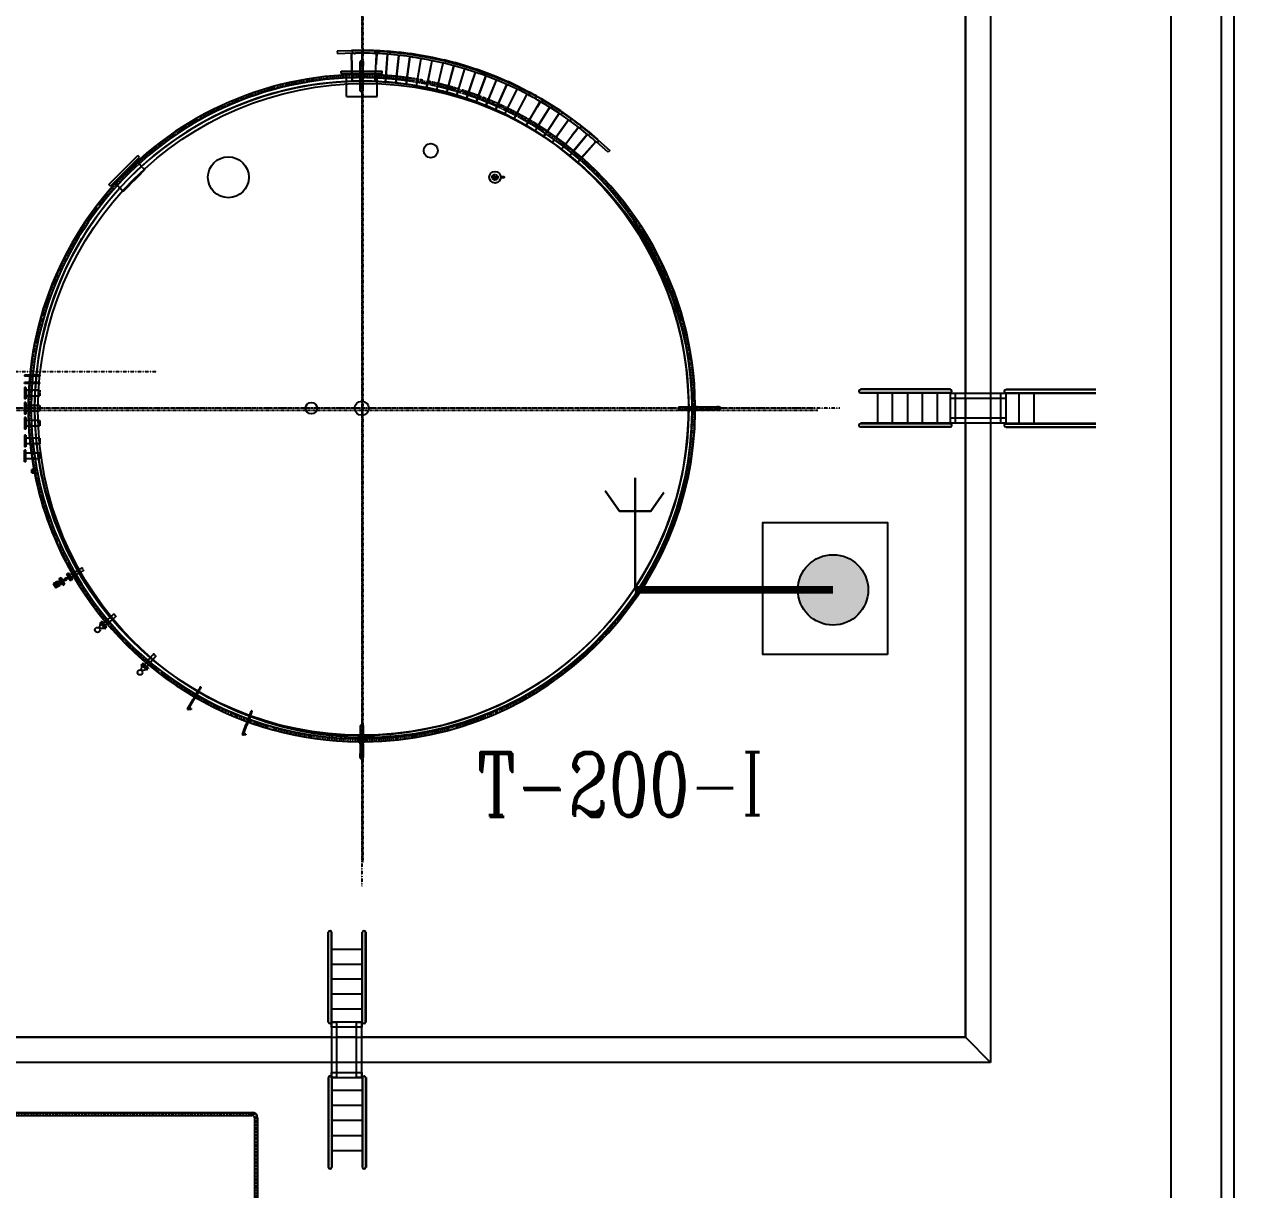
# Model space of a CAD drawing. Header units: millimetres. Extents: x -10011772 to -8149599, y 2847708 to 3434448.
# Drawn here: x -9516354 to -9467507, y 3258942 to 3305241 of the extents above; entities that cross this region are included whole.
import ezdxf

# ---------------------------------------------------------------- set-up
doc = ezdxf.new("R2010")
doc.units = ezdxf.units.MM
for name, pattern in [('DASHDOT2', [0.5, 0.25, -0.125, 0, -0.125]), ('DIVIDE2', [0.625, 0.25, -0.125, 0, -0.125, 0, -0.125]), ('HIDDEN2', [0.1875, 0.125, -0.0625])]:
    doc.linetypes.add(name, pattern=pattern)
doc.layers.add('总平面底图', color=9, linetype='Continuous')
doc.layers.add('电气-接地设计-接地线', color=3, linetype='接地线')
doc.styles.add('EESLTYPE', font='TXT.shx')
doc.styles.get("Standard").update_dxf_attribs({"font": 'romanc.SHX', "width": 0.75, "bigfont": 'hztxt.shx'})
doc.linetypes.add('接地线', pattern='A,500,["/",EESLTYPE,S=200,R=0,X=0,Y=-100],-200,60,-200', length=960)
doc.linetypes.add('组180_接地线', pattern='A,500,["/",EESLTYPE,S=200,R=-180,X=0,Y=100],-200,60,-200', length=960)

# ---------------------------------------------------------------- blocks, each defined once
blk = doc.blocks.new('总平面底图 爆炸危险区 LOCATION I')
at = {"layer": '总平面底图', "linetype": 'Continuous'}
for p, q in [((235750, 194272), (235750, 181572)), ((235250, 193772), (235250, 181572)), ((223070, 188373), (222765, 188365)), ((222765, 188365), (222767, 188317)), ((223071, 188325), (222767, 188317)), ((223046, 188372), (223046, 188378)), ((223046, 188378), (223052, 188378)), ((223063, 187769), (223047, 188324)), ((223047, 188324), (223060, 187785)), ((223052, 188378), (223052, 188378)), ((223071, 188325), (223070, 188373)), ((223098, 188315), (223098, 188325)), ((223111, 188316), (223098, 188315)), ((223098, 188315), (223098, 188309)), ((223111, 188326), (223111, 188316)), ((223111, 188316), (223111, 188309)), ((223519, 188322), (223521, 188370)), ((223530, 188311), (223531, 188326)), ((223543, 188311), (223530, 188311)), ((223530, 188311), (223530, 188305)), ((223546, 188375), (223542, 188375)), ((223542, 188375), (223542, 188375)), ((223543, 188311), (223545, 188369)), ((223544, 188337), (223543, 188311)), ((223543, 188311), (223543, 188299)), ((223550, 188336), (223544, 188192)), ((223545, 188369), (223546, 188375)), ((223770, 188362), (223546, 188379)), ((223546, 188375), (223546, 188379)), ((223546, 188375), (223552, 188375)), ((223552, 188375), (223551, 188353)), ((223770, 188356), (223551, 188372)), ((223726, 187754), (223766, 188306)), ((223730, 187754), (223770, 188306)), ((223771, 188366), (223770, 188362)), ((223770, 188356), (223770, 188362)), ((223770, 188362), (223774, 188362)), ((223770, 188355), (223770, 188356)), ((223994, 188342), (223771, 188366)), ((223774, 188354), (223774, 188362)), ((223994, 188336), (223774, 188359)), ((223993, 188333), (223994, 188336)), ((223995, 188346), (223994, 188342)), ((223994, 188336), (223994, 188342)), ((223994, 188342), (223998, 188342)), ((224218, 188315), (223995, 188346)), ((223997, 188333), (223998, 188342)), ((224217, 188309), (223998, 188339)), ((224216, 188305), (224217, 188309)), ((224217, 188309), (224218, 188315)), ((224218, 188319), (224218, 188315)), ((224440, 188281), (224218, 188319)), ((224218, 188315), (224222, 188314)), ((224220, 188304), (224222, 188314)), ((224439, 188275), (224221, 188312)), ((223520, 187766), (223543, 188305)), ((223539, 188192), (223535, 188106)), ((223538, 188192), (223544, 188192)), ((223930, 187736), (223988, 188285)), ((223934, 187735), (223992, 188285)), ((224135, 187711), (224210, 188257)), ((224139, 187711), (224214, 188256)), ((224259, 188244), (224258, 188236)), ((224259, 188244), (224260, 188250)), ((224272, 188242), (224259, 188244)), ((224272, 188242), (224270, 188234)), ((224272, 188248), (224272, 188242)), ((224338, 187680), (224430, 188222)), ((224342, 187679), (224434, 188221)), ((224438, 188269), (224439, 188275)), ((224439, 188275), (224440, 188281)), ((224441, 188284), (224440, 188281)), ((224440, 188281), (224444, 188280)), ((224661, 188240), (224441, 188284)), ((224442, 188269), (224444, 188280)), ((224660, 188234), (224443, 188278)), ((224540, 187642), (224649, 188180)), ((224544, 187641), (224653, 188180)), ((224659, 188227), (224660, 188234)), ((224660, 188234), (224661, 188240)), ((224662, 188243), (224661, 188240)), ((224661, 188240), (224665, 188239)), ((224881, 188192), (224662, 188243)), ((224662, 188226), (224665, 188239)), ((224879, 188186), (224664, 188236)), ((224741, 187598), (224867, 188132)), ((224745, 187597), (224871, 188131)), ((224878, 188179), (224879, 188186)), ((224879, 188186), (224881, 188192)), ((224882, 188195), (224881, 188192)), ((224881, 188192), (224885, 188191)), ((225099, 188137), (224882, 188195)), ((224882, 188178), (224885, 188191)), ((225097, 188131), (224884, 188188)), ((224940, 187548), (225083, 188077)), ((224944, 187547), (225087, 188076)), ((225095, 188124), (225097, 188131)), ((225097, 188131), (225099, 188137)), ((225100, 188140), (225099, 188137)), ((225099, 188137), (225103, 188136)), ((225099, 188123), (225103, 188136)), ((225315, 188075), (225100, 188140)), ((225313, 188069), (225102, 188133)), ((225311, 188062), (225313, 188069)), ((225313, 188069), (225315, 188075)), ((225316, 188078), (225315, 188075)), ((225315, 188075), (225319, 188073)), ((225315, 188061), (225319, 188073)), ((225529, 188006), (225316, 188078)), ((225527, 188000), (225318, 188071)), ((222844, 187970), (223056, 187970)), ((222844, 187924), (222844, 187970)), ((222844, 187970), (223656, 187970)), ((222844, 187924), (222844, 187970)), ((222844, 187924), (223057, 187924)), ((222844, 187924), (223656, 187924)), ((222945, 187895), (222945, 187924)), ((222945, 187895), (222945, 187924)), ((222945, 187764), (222945, 187834)), ((222945, 187764), (222945, 187834)), ((225138, 187491), (225297, 188016)), ((225142, 187490), (225301, 188015)), ((225334, 187428), (225510, 187948)), ((225338, 187427), (225514, 187947)), ((225525, 187994), (225527, 188000)), ((225527, 188000), (225529, 188006)), ((225528, 187359), (225720, 187874)), ((225531, 188009), (225529, 188006)), ((225529, 188006), (225533, 188005)), ((225529, 187992), (225533, 188005)), ((225741, 187930), (225531, 188009)), ((225531, 187358), (225724, 187873)), ((225739, 187925), (225532, 188002)), ((225557, 187929), (225554, 187920)), ((225557, 187929), (225558, 187932)), ((225569, 187924), (225557, 187929)), ((225569, 187924), (225566, 187916)), ((225570, 187928), (225569, 187924)), ((225737, 187919), (225739, 187925)), ((225739, 187925), (225741, 187930)), ((225743, 187934), (225741, 187930)), ((225741, 187930), (225745, 187929)), ((225741, 187918), (225745, 187929)), ((225951, 187848), (225743, 187934)), ((225948, 187843), (225744, 187927)), ((225946, 187838), (225948, 187843)), ((225948, 187843), (225951, 187848)), ((225950, 187837), (225954, 187847)), ((225951, 187848), (225952, 187852)), ((225951, 187848), (225954, 187847)), ((226157, 187760), (225952, 187852)), ((226155, 187754), (225953, 187844)), ((223063, 187785), (223060, 187785)), ((223726, 187754), (223520, 187769)), ((223520, 187766), (223526, 187766)), ((223526, 187769), (223526, 187766)), ((223555, 187764), (223555, 187767)), ((223555, 187764), (223555, 187767)), ((223726, 187754), (223730, 187754)), ((223930, 187736), (223730, 187757)), ((223930, 187736), (223934, 187735)), ((224135, 187711), (223935, 187739)), ((224135, 187711), (224139, 187711)), ((224338, 187680), (224139, 187714)), ((224139, 187711), (224141, 187710)), ((224141, 187713), (224141, 187710)), ((224183, 187706), (224182, 187704)), ((224195, 187704), (224195, 187703)), ((224338, 187680), (224342, 187679)), ((224540, 187642), (224342, 187682)), ((224540, 187642), (224544, 187641)), ((224741, 187598), (224545, 187645)), ((224741, 187598), (224745, 187597)), ((224940, 187548), (224746, 187600)), ((225719, 187284), (225928, 187794)), ((225723, 187283), (225932, 187792)), ((225908, 187203), (226134, 187707)), ((226137, 187705), (225912, 187202)), ((226094, 187116), (226337, 187614)), ((226098, 187114), (226340, 187612)), ((226153, 187751), (226155, 187754)), ((226155, 187754), (226157, 187760)), ((226157, 187760), (226159, 187763)), ((226157, 187760), (226161, 187758)), ((226161, 187758), (226157, 187749)), ((226361, 187664), (226159, 187763)), ((226358, 187659), (226160, 187756)), ((226358, 187659), (226361, 187664)), ((226358, 187657), (226358, 187659)), ((226361, 187664), (226363, 187667)), ((226361, 187664), (226365, 187663)), ((226361, 187655), (226365, 187663)), ((226562, 187563), (226363, 187667)), ((226559, 187557), (226364, 187660)), ((224940, 187548), (224944, 187547)), ((225138, 187491), (224945, 187550)), ((225138, 187491), (225142, 187490)), ((225334, 187428), (225143, 187493)), ((225334, 187428), (225338, 187427)), ((225338, 187427), (225340, 187427)), ((225528, 187359), (225339, 187430)), ((225341, 187429), (225340, 187427)), ((225380, 187415), (225379, 187413)), ((225392, 187410), (225391, 187409)), ((225528, 187359), (225531, 187358)), ((225719, 187284), (225532, 187361)), ((226278, 187023), (226536, 187515)), ((226281, 187021), (226540, 187513)), ((226518, 186890), (226789, 187357)), ((226559, 187557), (226562, 187563)), ((226559, 187557), (226559, 187557)), ((226562, 187563), (226565, 187561)), ((226562, 187555), (226565, 187561)), ((226565, 187561), (226567, 187560)), ((226567, 187560), (226567, 187560)), ((226577, 187482), (226574, 187477)), ((226577, 187482), (226581, 187491)), ((226588, 187476), (226577, 187482)), ((226588, 187476), (226585, 187471)), ((226592, 187485), (226588, 187476)), ((226802, 187367), (226737, 187256)), ((226781, 187368), (226778, 187363)), ((226781, 187368), (226786, 187377)), ((226792, 187362), (226781, 187368)), ((226792, 187362), (226786, 187352)), ((226792, 187362), (226797, 187370)), ((226797, 187370), (226792, 187362)), ((226824, 187417), (226821, 187419)), ((226821, 187419), (226821, 187419)), ((226821, 187412), (226824, 187417)), ((226824, 187417), (226826, 187420)), ((226824, 187417), (226829, 187414)), ((227017, 187301), (226826, 187420)), ((226829, 187414), (226826, 187409)), ((227014, 187296), (226828, 187412)), ((226836, 187336), (226831, 187329)), ((226836, 187336), (226841, 187345)), ((226847, 187330), (226836, 187336)), ((226847, 187330), (226842, 187322)), ((226851, 187338), (226847, 187330)), ((225719, 187284), (225723, 187283)), ((225908, 187203), (225724, 187286)), ((225908, 187203), (225912, 187202)), ((226094, 187116), (225913, 187204)), ((226094, 187116), (226098, 187114)), ((226278, 187023), (226099, 187117)), ((226733, 187259), (226690, 187184)), ((226732, 187259), (226737, 187256)), ((226752, 186877), (226988, 187254)), ((226991, 187252), (226759, 186881)), ((226939, 186781), (227175, 187133)), ((226942, 186778), (227178, 187131)), ((227013, 187295), (227014, 187296)), ((227014, 187296), (227017, 187301)), ((227020, 187299), (227016, 187293)), ((227017, 187301), (227019, 187304)), ((227017, 187301), (227020, 187299)), ((227206, 187179), (227019, 187304)), ((227202, 187174), (227019, 187297)), ((227202, 187174), (227206, 187179)), ((227202, 187173), (227202, 187174)), ((227205, 187171), (227209, 187177)), ((227206, 187179), (227208, 187182)), ((227206, 187179), (227209, 187177)), ((227391, 187051), (227208, 187182)), ((227387, 187046), (227208, 187175)), ((226278, 187023), (226281, 187021)), ((226518, 186890), (226523, 186887)), ((226694, 186784), (226519, 186893)), ((226524, 186890), (226523, 186887)), ((226560, 186868), (226559, 186866)), ((226571, 186861), (226570, 186860)), ((226694, 186784), (226742, 186861)), ((226741, 186852), (226697, 186782)), ((227111, 186661), (227359, 187007)), ((227115, 186659), (227362, 187004)), ((227299, 186522), (227548, 186846)), ((227387, 187046), (227391, 187051)), ((227387, 187046), (227387, 187046)), ((227390, 187044), (227394, 187049)), ((227391, 187051), (227394, 187049)), ((227394, 186969), (227391, 186964)), ((227394, 187049), (227396, 187047)), ((227394, 186969), (227400, 186977)), ((227405, 186962), (227394, 186969)), ((227396, 187047), (227396, 187047)), ((227405, 186962), (227401, 186957)), ((227410, 186970), (227405, 186962)), ((227563, 186855), (227484, 186753)), ((227542, 186859), (227538, 186854)), ((227542, 186859), (227548, 186867)), ((227552, 186851), (227542, 186859)), ((227552, 186851), (227545, 186842)), ((227552, 186851), (227558, 186859)), ((227558, 186859), (227552, 186851)), ((227591, 186902), (227588, 186904)), ((227588, 186904), (227588, 186904)), ((227588, 186897), (227591, 186902)), ((227594, 186905), (227591, 186902)), ((227591, 186902), (227596, 186898)), ((227596, 186898), (227592, 186893)), ((227767, 186762), (227594, 186905)), ((227763, 186757), (227594, 186896)), ((226694, 186784), (226697, 186782)), ((226867, 186673), (226699, 186785)), ((226867, 186673), (226905, 186731)), ((226867, 186673), (226870, 186670)), ((226870, 186670), (226909, 186728)), ((227036, 186555), (226872, 186673)), ((227036, 186555), (227076, 186612)), ((227039, 186553), (227080, 186610)), ((227480, 186757), (227428, 186688)), ((227463, 186391), (227732, 186719)), ((227466, 186389), (227735, 186717)), ((227480, 186757), (227484, 186753)), ((227763, 186757), (227767, 186762)), ((227763, 186756), (227763, 186757)), ((227766, 186754), (227770, 186759)), ((227770, 186764), (227767, 186762)), ((227767, 186762), (227770, 186759)), ((227935, 186611), (227769, 186757)), ((227939, 186616), (227770, 186764)), ((227935, 186611), (227939, 186616)), ((227935, 186611), (227935, 186611)), ((227938, 186609), (227942, 186613)), ((227939, 186616), (227942, 186613)), ((227953, 186596), (227953, 186596)), ((227953, 186596), (228181, 186394)), ((227036, 186555), (227039, 186553)), ((227219, 186419), (227262, 186474)), ((227219, 186419), (227224, 186415)), ((227380, 186291), (227221, 186422)), ((227226, 186418), (227224, 186415)), ((227622, 186256), (227903, 186575)), ((227625, 186253), (227906, 186572)), ((228149, 186358), (227921, 186559)), ((228181, 186394), (228149, 186358)), ((218226, 185721), (218801, 186295)), ((218226, 185721), (218801, 186295)), ((218259, 185688), (218833, 186263)), ((218259, 185688), (218833, 186263)), ((218513, 186008), (218801, 186295)), ((218546, 185976), (218833, 186263)), ((218782, 186170), (218762, 186191)), ((218782, 186170), (218762, 186191)), ((218833, 186263), (218801, 186295)), ((218833, 186263), (218801, 186295)), ((218874, 186078), (218825, 186128)), ((218874, 186078), (218825, 186128)), ((227380, 186291), (227424, 186345)), ((227380, 186291), (227383, 186288)), ((227383, 186288), (227427, 186342)), ((227537, 186158), (227385, 186291)), ((227537, 186158), (227583, 186210)), ((227537, 186158), (227540, 186155)), ((227540, 186155), (227586, 186208)), ((218226, 185721), (218513, 186008)), ((218259, 185688), (218546, 185976)), ((225850, 185878), (225900, 185878)), ((225850, 185878), (225850, 185845)), ((225900, 185878), (225950, 185878)), ((225950, 185878), (225950, 185845)), ((226084, 185869), (226014, 185869)), ((226084, 185869), (226084, 185862)), ((218259, 185688), (218226, 185721)), ((218259, 185688), (218226, 185721)), ((218351, 185739), (218330, 185760)), ((218351, 185739), (218330, 185760)), ((218443, 185647), (218394, 185697)), ((218443, 185647), (218394, 185697)), ((225850, 185845), (225900, 185845)), ((225900, 185845), (225950, 185845)), ((226084, 185854), (226014, 185854)), ((226084, 185862), (226084, 185854)), ((216550, 181932), (216550, 181911)), ((216653, 181932), (216550, 181932)), ((216550, 181932), (216550, 181911)), ((216653, 181932), (216550, 181932)), ((216651, 181911), (216550, 181911)), ((216651, 181911), (216550, 181911)), ((216550, 181761), (216550, 181782)), ((216639, 181782), (216550, 181782)), ((216550, 181761), (216550, 181782)), ((216639, 181782), (216550, 181782)), ((216638, 181761), (216550, 181761)), ((216638, 181761), (216550, 181761)), ((216768, 181761), (216698, 181761)), ((216768, 181761), (216698, 181761)), ((216770, 181782), (216700, 181782)), ((216770, 181782), (216700, 181782)), ((216781, 181911), (216711, 181911)), ((216781, 181911), (216711, 181911)), ((216784, 181932), (216713, 181932)), ((216784, 181932), (216713, 181932)), ((216551, 181686), (216551, 181457)), ((216574, 181686), (216551, 181686)), ((216551, 181686), (216551, 181457)), ((216574, 181686), (216551, 181686)), ((216574, 181686), (216574, 181457)), ((216574, 181686), (216574, 181457)), ((216629, 181629), (216574, 181629)), ((216629, 181629), (216574, 181629)), ((216624, 181514), (216574, 181514)), ((216624, 181514), (216574, 181514)), ((216754, 181514), (216685, 181514)), ((216754, 181514), (216685, 181514)), ((216760, 181629), (216690, 181629)), ((216760, 181629), (216690, 181629)), ((233162, 181641), (233162, 181649)), ((234950, 181649), (233162, 181649)), ((233162, 181649), (233162, 181641)), ((234950, 181641), (233162, 181641)), ((233162, 181572), (233162, 181580)), ((233162, 181580), (233162, 181572)), ((234950, 181580), (233162, 181580)), ((234950, 181572), (233162, 181572)), ((233499, 181572), (233499, 180972)), ((233797, 180972), (233797, 181572)), ((234095, 181572), (234095, 180972)), ((234393, 180972), (234393, 181572)), ((234691, 180972), (234691, 181572)), ((234950, 181649), (234950, 181641)), ((234950, 181649), (234950, 181641)), ((234950, 181580), (234950, 181572)), ((234950, 181580), (234950, 181572)), ((234950, 181470), (234950, 181572)), ((234950, 181572), (236050, 181572)), ((234950, 181572), (235052, 181572)), ((234950, 180972), (234950, 181572)), ((234950, 181470), (236050, 181470)), ((235052, 180972), (235052, 181572)), ((235250, 181470), (235250, 181073)), ((235750, 181470), (235750, 181073)), ((235948, 181572), (235948, 180972)), ((235948, 181572), (236050, 181572)), ((236050, 181641), (236050, 181649)), ((236050, 181649), (236050, 181641)), ((236050, 181649), (237838, 181649)), ((236050, 181641), (237838, 181641)), ((236050, 181572), (236050, 181580)), ((236050, 181580), (236050, 181572)), ((236050, 181580), (237838, 181580)), ((236050, 181572), (236050, 181470)), ((236050, 181572), (236050, 180972)), ((236050, 181572), (237838, 181572)), ((236309, 181572), (236309, 180972)), ((236607, 181572), (236607, 180972)), ((216574, 181457), (216551, 181457)), ((216574, 181457), (216551, 181457)), ((216551, 181386), (216551, 181157)), ((216574, 181386), (216551, 181386)), ((216551, 181386), (216551, 181157)), ((216574, 181386), (216551, 181386)), ((216574, 181386), (216574, 181157)), ((216574, 181386), (216574, 181157)), ((216620, 181329), (216574, 181329)), ((216620, 181329), (216574, 181329)), ((216750, 181329), (216680, 181329)), ((216750, 181329), (216680, 181329)), ((229750, 181302), (229831, 181302)), ((229750, 181302), (229831, 181302)), ((229750, 181241), (229831, 181241)), ((229750, 181241), (229831, 181241)), ((229819, 181302), (229819, 181335)), ((229819, 181208), (229819, 181241)), ((229831, 181348), (229831, 181195)), ((229831, 181348), (229831, 181195)), ((229831, 181348), (229848, 181348)), ((229831, 181348), (229831, 181272)), ((229831, 181348), (229848, 181348)), ((229831, 181272), (229831, 181195)), ((229848, 181348), (229848, 181195)), ((229848, 181348), (229848, 181195)), ((229848, 181348), (229848, 181272)), ((229848, 181272), (229848, 181195)), ((229850, 181335), (229849, 181335)), ((229850, 181335), (229849, 181335)), ((229854, 181335), (229850, 181335)), ((229854, 181335), (229850, 181335)), ((229850, 181302), (229854, 181302)), ((229854, 181241), (229850, 181241)), ((229854, 181348), (229854, 181272)), ((229872, 181348), (229854, 181348)), ((229854, 181272), (229854, 181195)), ((229872, 181348), (229872, 181272)), ((229880, 181335), (229872, 181335)), ((229880, 181335), (229872, 181335)), ((229916, 181302), (229872, 181302)), ((229872, 181272), (229872, 181195)), ((229916, 181241), (229872, 181241)), ((229880, 181302), (229880, 181335)), ((229880, 181208), (229880, 181241)), ((229916, 181302), (229916, 181241)), ((229916, 181302), (230273, 181302)), ((229916, 181302), (229916, 181272)), ((229916, 181272), (229916, 181241)), ((229916, 181241), (230273, 181241)), ((230273, 181302), (230273, 181241)), ((230273, 181241), (230273, 181302)), ((230273, 181302), (230349, 181302)), ((230349, 181241), (230273, 181241)), ((216574, 181157), (216551, 181157)), ((216574, 181157), (216551, 181157)), ((216551, 181086), (216551, 180857)), ((216574, 181086), (216551, 181086)), ((216551, 181086), (216551, 180857)), ((216574, 181086), (216551, 181086)), ((216620, 181214), (216574, 181214)), ((216620, 181214), (216574, 181214)), ((216574, 181086), (216574, 180857)), ((216574, 181086), (216574, 180857)), ((216624, 181029), (216574, 181029)), ((216624, 181029), (216574, 181029)), ((216750, 181214), (216680, 181214)), ((216750, 181214), (216680, 181214)), ((216754, 181029), (216685, 181029)), ((216754, 181029), (216685, 181029)), ((229831, 181195), (229848, 181195)), ((229831, 181195), (229848, 181195)), ((229854, 181208), (229850, 181208)), ((229854, 181208), (229850, 181208)), ((229872, 181195), (229854, 181195)), ((229880, 181208), (229872, 181208)), ((229880, 181208), (229872, 181208)), ((236050, 181073), (234950, 181073)), ((234950, 180972), (234950, 181073)), ((236050, 181073), (236050, 180972)), ((216574, 180857), (216551, 180857)), ((216574, 180857), (216551, 180857)), ((216551, 180736), (216551, 180507)), ((216574, 180736), (216551, 180736)), ((216551, 180736), (216551, 180507)), ((216574, 180736), (216551, 180736)), ((216629, 180914), (216574, 180914)), ((216629, 180914), (216574, 180914)), ((216574, 180736), (216574, 180507)), ((216574, 180736), (216574, 180507)), ((216760, 180914), (216690, 180914)), ((216760, 180914), (216690, 180914)), ((233162, 180963), (233162, 180972)), ((233162, 180963), (233162, 180972)), ((234950, 180972), (233162, 180972)), ((234950, 180963), (233162, 180963)), ((233162, 180894), (233162, 180903)), ((233162, 180894), (233162, 180903)), ((234950, 180903), (233162, 180903)), ((234950, 180894), (233162, 180894)), ((235052, 180972), (234950, 180972)), ((234950, 180972), (234950, 180963)), ((234950, 180963), (234950, 180972)), ((236050, 180972), (234950, 180972)), ((234950, 180903), (234950, 180894)), ((234950, 180894), (234950, 180903)), ((235250, 180972), (235250, 168772)), ((235750, 180972), (235750, 168272)), ((236050, 180972), (235948, 180972)), ((236050, 180963), (236050, 180972)), ((236050, 180963), (236050, 180972)), ((236050, 180972), (237838, 180972)), ((236050, 180963), (237838, 180963)), ((236050, 180894), (236050, 180903)), ((236050, 180894), (236050, 180903)), ((236050, 180903), (237838, 180903)), ((236050, 180894), (237838, 180894)), ((216574, 180507), (216551, 180507)), ((216574, 180507), (216551, 180507)), ((216646, 180679), (216574, 180679)), ((216646, 180679), (216574, 180679)), ((216658, 180564), (216574, 180564)), ((216658, 180564), (216574, 180564)), ((216777, 180679), (216707, 180679)), ((216777, 180679), (216707, 180679)), ((216789, 180564), (216718, 180564)), ((216789, 180564), (216718, 180564)), ((216551, 180207), (216551, 180436)), ((216574, 180436), (216551, 180436)), ((216551, 180207), (216551, 180436)), ((216574, 180436), (216551, 180436)), ((216574, 180207), (216574, 180436)), ((216574, 180207), (216574, 180436)), ((216680, 180379), (216574, 180379)), ((216680, 180379), (216574, 180379)), ((216697, 180264), (216574, 180264)), ((216697, 180264), (216574, 180264)), ((216812, 180379), (216741, 180379)), ((216812, 180379), (216741, 180379)), ((216828, 180264), (216758, 180264)), ((216828, 180264), (216758, 180264)), ((216574, 180207), (216551, 180207)), ((216574, 180207), (216551, 180207)), ((216694, 180022), (216694, 180052)), ((216733, 180052), (216694, 180052)), ((216694, 179991), (216694, 180022)), ((216728, 180078), (216758, 180084)), ((216728, 180079), (216758, 180084)), ((216728, 180078), (216752, 179954)), ((216787, 180090), (216811, 179965)), ((216694, 179991), (216745, 179991)), ((216752, 179954), (216783, 179959)), ((216752, 179953), (216782, 179959)), ((216782, 179959), (216783, 179959)), ((217606, 178048), (217449, 177957)), ((217606, 178048), (217449, 177957)), ((217118, 177786), (217204, 177838)), ((217202, 177789), (217363, 177881)), ((217225, 177802), (217204, 177838)), ((217211, 177776), (217370, 177868)), ((217214, 177820), (217258, 177847)), ((217234, 177886), (217249, 177895)), ((217269, 177827), (217234, 177886)), ((217285, 177836), (217249, 177895)), ((217268, 177906), (217253, 177897)), ((217253, 177897), (217287, 177838)), ((217268, 177906), (217302, 177846)), ((217275, 177857), (217286, 177837)), ((217276, 177857), (217275, 177857)), ((217312, 177755), (217277, 177814)), ((217327, 177764), (217292, 177823)), ((217293, 177824), (217305, 177804)), ((217344, 177870), (217294, 177860)), ((217295, 177825), (217329, 177765)), ((217306, 177806), (217305, 177804)), ((217310, 177833), (217344, 177774)), ((217351, 177857), (217318, 177819)), ((217381, 177892), (217415, 177930)), ((217389, 177976), (217404, 177985)), ((217427, 177910), (217389, 177976)), ((217389, 177879), (217439, 177889)), ((217442, 177919), (217404, 177985)), ((217426, 177997), (217411, 177988)), ((217426, 177997), (217411, 177988)), ((217487, 177856), (217411, 177988)), ((217487, 177856), (217411, 177988)), ((217449, 177922), (217411, 177988)), ((217502, 177865), (217426, 177997)), ((217502, 177865), (217426, 177997)), ((217464, 177931), (217426, 177997)), ((217465, 177844), (217427, 177910)), ((217428, 177944), (217429, 177945)), ((217459, 177893), (217429, 177945)), ((217481, 177853), (217442, 177919)), ((217487, 177856), (217449, 177922)), ((217457, 177893), (217459, 177893)), ((217502, 177865), (217464, 177931)), ((217465, 177844), (217481, 177853)), ((217636, 177995), (217479, 177905)), ((217636, 177995), (217479, 177905)), ((217502, 177865), (217487, 177856)), ((217502, 177865), (217487, 177856)), ((217118, 177786), (217169, 177700)), ((217255, 177752), (217169, 177700)), ((217255, 177752), (217233, 177789)), ((217245, 177769), (217289, 177795)), ((217312, 177755), (217327, 177764)), ((217344, 177774), (217329, 177765)), ((218251, 177117), (218198, 177072)), ((218251, 177117), (218198, 177072)), ((218290, 177070), (218237, 177025)), ((218290, 177070), (218237, 177025)), ((218037, 176898), (218060, 176997)), ((218037, 176898), (218139, 176903)), ((218050, 177008), (218064, 177019)), ((218148, 176891), (218050, 177008)), ((218162, 176903), (218064, 177019)), ((218163, 176904), (218065, 177020)), ((218065, 177019), (218065, 177020)), ((218083, 177036), (218070, 177024)), ((218083, 177036), (218070, 177024)), ((218168, 176907), (218070, 177024)), ((218168, 176907), (218070, 177024)), ((218119, 176966), (218070, 177024)), ((218181, 176919), (218083, 177036)), ((218181, 176919), (218083, 177036)), ((218132, 176977), (218083, 177036)), ((218152, 177033), (218113, 177000)), ((218152, 177033), (218113, 177000)), ((218168, 176907), (218119, 176966)), ((218181, 176919), (218132, 176977)), ((218148, 176891), (218162, 176903)), ((218190, 176987), (218151, 176954)), ((218190, 176987), (218151, 176954)), ((218161, 176904), (218163, 176904)), ((218181, 176919), (218168, 176907)), ((218181, 176919), (218168, 176907)), ((218870, 176170), (218881, 176183)), ((218987, 176072), (218870, 176170)), ((218876, 176059), (218881, 176161)), ((218998, 176086), (218881, 176183)), ((218999, 176087), (218882, 176185)), ((218882, 176183), (218882, 176185)), ((218897, 176203), (218886, 176189)), ((218897, 176203), (218886, 176189)), ((219003, 176091), (218886, 176189)), ((219003, 176091), (218886, 176189)), ((218944, 176140), (218886, 176189)), ((219014, 176105), (218897, 176203)), ((219014, 176105), (218897, 176203)), ((218956, 176154), (218897, 176203)), ((218965, 176212), (218932, 176173)), ((218965, 176212), (218932, 176173)), ((219003, 176091), (218944, 176140)), ((219014, 176105), (218956, 176154)), ((219011, 176173), (218979, 176134)), ((219011, 176173), (218979, 176134)), ((219014, 176105), (219003, 176091)), ((219014, 176105), (219003, 176091)), ((219049, 176312), (219004, 176258)), ((219049, 176312), (219004, 176258)), ((219095, 176273), (219050, 176219)), ((219095, 176273), (219050, 176219)), ((218876, 176059), (218975, 176081)), ((218987, 176072), (218998, 176086)), ((218997, 176086), (218999, 176087)), ((219991, 175648), (219956, 175587)), ((219991, 175648), (219956, 175587)), ((220009, 175637), (219974, 175577)), ((220009, 175637), (219974, 175577)), ((219810, 175334), (219891, 175475)), ((219828, 175324), (219909, 175464)), ((219926, 175535), (219891, 175475)), ((219926, 175535), (219891, 175475)), ((219891, 175475), (219900, 175469)), ((219909, 175464), (219891, 175475)), ((219909, 175464), (219891, 175475)), ((219900, 175469), (219891, 175475)), ((219900, 175469), (219909, 175464)), ((219909, 175464), (219900, 175469)), ((219944, 175524), (219909, 175464)), ((219944, 175524), (219909, 175464)), ((219791, 175301), (219810, 175334)), ((219859, 175288), (219808, 175288)), ((219828, 175324), (219809, 175291)), ((219810, 175334), (219819, 175329)), ((219828, 175324), (219810, 175334)), ((219859, 175303), (219817, 175303)), ((219819, 175329), (219828, 175324)), ((219859, 175303), (219859, 175288)), ((221017, 175167), (220993, 175102)), ((221017, 175167), (220993, 175102)), ((221037, 175160), (221013, 175094)), ((221037, 175160), (221013, 175094)), ((220893, 174827), (220948, 174979)), ((220913, 174820), (220968, 174972)), ((220972, 175045), (220948, 174979)), ((220972, 175045), (220948, 174979)), ((220948, 174979), (220958, 174976)), ((220968, 174972), (220948, 174979)), ((220968, 174972), (220948, 174979)), ((220958, 174976), (220948, 174979)), ((220958, 174976), (220968, 174972)), ((220968, 174972), (220958, 174976)), ((220992, 175038), (220968, 174972)), ((220992, 175038), (220968, 174972)), ((220880, 174791), (220893, 174827)), ((220893, 174827), (220903, 174823)), ((220913, 174820), (220893, 174827)), ((220949, 174780), (220898, 174780)), ((220913, 174820), (220900, 174784)), ((220903, 174823), (220913, 174820)), ((220949, 174795), (220904, 174795)), ((220949, 174795), (220949, 174780)), ((223326, 174691), (223174, 174691)), ((223326, 174691), (223174, 174691)), ((223174, 174691), (223174, 174673)), ((223250, 174691), (223174, 174691)), ((223174, 174691), (223174, 174673)), ((223326, 174673), (223174, 174673)), ((223326, 174673), (223174, 174673)), ((223250, 174673), (223174, 174673)), ((223250, 174667), (223174, 174667)), ((223174, 174650), (223174, 174667)), ((223250, 174650), (223174, 174650)), ((223186, 174702), (223220, 174702)), ((223186, 174667), (223186, 174672)), ((223186, 174667), (223186, 174672)), ((223186, 174642), (223186, 174650)), ((223186, 174642), (223186, 174650)), ((223186, 174642), (223220, 174642)), ((223220, 174772), (223220, 174691)), ((223220, 174772), (223220, 174691)), ((223220, 174667), (223220, 174672)), ((223220, 174605), (223220, 174650)), ((223326, 174691), (223250, 174691)), ((223326, 174673), (223250, 174673)), ((223326, 174667), (223250, 174667)), ((223326, 174650), (223250, 174650)), ((223280, 174772), (223280, 174691)), ((223280, 174772), (223280, 174691)), ((223280, 174702), (223313, 174702)), ((223280, 174672), (223280, 174667)), ((223280, 174605), (223280, 174650)), ((223280, 174642), (223313, 174642)), ((223313, 174672), (223313, 174673)), ((223313, 174672), (223313, 174673)), ((223313, 174667), (223313, 174672)), ((223313, 174667), (223313, 174672)), ((223313, 174642), (223313, 174650)), ((223314, 174642), (223314, 174650)), ((223326, 174691), (223326, 174673)), ((223326, 174691), (223326, 174673)), ((223326, 174650), (223326, 174667)), ((223250, 174605), (223220, 174605)), ((223280, 174605), (223220, 174605)), ((223220, 174605), (223220, 174410)), ((223220, 174410), (223280, 174410)), ((223220, 174334), (223220, 174410)), ((223280, 174410), (223220, 174410)), ((223280, 174605), (223250, 174605)), ((223280, 174605), (223280, 174410)), ((223280, 174410), (223280, 174334)), ((222582, 170859), (222590, 170859)), ((222582, 170859), (222590, 170859)), ((222582, 169072), (222582, 170859)), ((222590, 169072), (222590, 170859)), ((222651, 170859), (222659, 170859)), ((222651, 170859), (222659, 170859)), ((222651, 169072), (222651, 170859)), ((222659, 169072), (222659, 170859)), ((223259, 170859), (223268, 170859)), ((223268, 170859), (223259, 170859)), ((223259, 169072), (223259, 170859)), ((223268, 169072), (223268, 170859)), ((223328, 170859), (223337, 170859)), ((223337, 170859), (223328, 170859)), ((223328, 169072), (223328, 170859)), ((223337, 169072), (223337, 170859)), ((222659, 170523), (223259, 170523)), ((222659, 170225), (223259, 170225)), ((223259, 169927), (222659, 169927)), ((223259, 169629), (222659, 169629)), ((223259, 169331), (222659, 169331)), ((222590, 169072), (222582, 169072)), ((222582, 169072), (222590, 169072)), ((222650, 168970), (222650, 169064)), ((222650, 169064), (222650, 167979)), ((223250, 169072), (222651, 169072)), ((222651, 169072), (222752, 169072)), ((222752, 169072), (222752, 167972)), ((223148, 167972), (223148, 169072)), ((223148, 169072), (223250, 169072)), ((223250, 167972), (223250, 169072)), ((223250, 169072), (223250, 168970)), ((223250, 169026), (223259, 169026)), ((223259, 169026), (223259, 169072)), ((223268, 169072), (223259, 169072)), ((223268, 169072), (223259, 169072)), ((223337, 169072), (223328, 169072)), ((223337, 169072), (223328, 169072)), ((222650, 168772), (211430, 168772)), ((223250, 168970), (222650, 168970)), ((223148, 168772), (222752, 168772)), ((235250, 168772), (223250, 168772)), ((235250, 168772), (235750, 168272)), ((235250, 168772), (235750, 168272)), ((222650, 168272), (211430, 168272)), ((222650, 167979), (222650, 168073)), ((222650, 168073), (223250, 168073)), ((223148, 168272), (222752, 168272)), ((235750, 168272), (223250, 168272)), ((223250, 168073), (223250, 167972)), ((222582, 167972), (222590, 167972)), ((222582, 167972), (222590, 167972)), ((222582, 167972), (222582, 166184)), ((222590, 167972), (222590, 166184)), ((222651, 167972), (222651, 166184)), ((222651, 167972), (223250, 167972)), ((222752, 167972), (222651, 167972)), ((222659, 167972), (222659, 166184)), ((223250, 167972), (223148, 167972)), ((223259, 168017), (223250, 168017)), ((223259, 167972), (223259, 168017)), ((223259, 167972), (223268, 167972)), ((223268, 167972), (223259, 167972)), ((223259, 167972), (223259, 166184)), ((223268, 167972), (223268, 166184)), ((223328, 167972), (223337, 167972)), ((223337, 167972), (223328, 167972)), ((223328, 167972), (223328, 166184)), ((223337, 167972), (223337, 166184)), ((223259, 167712), (222659, 167712)), ((223259, 167414), (222659, 167414)), ((211476, 167279), (221074, 167279)), ((211476, 167218), (221074, 167218)), ((221074, 167218), (221074, 167279)), ((221074, 167279), (221074, 167218)), ((221120, 167172), (221180, 167172)), ((221180, 167172), (221120, 167172)), ((221120, 167172), (221120, 155048)), ((221180, 167172), (221180, 155048)), ((223259, 167116), (222659, 167116)), ((222659, 166818), (223259, 166818)), ((222659, 166520), (223259, 166520)), ((222590, 166184), (222582, 166184)), ((222582, 166184), (222590, 166184)), ((222659, 166184), (222651, 166184)), ((222651, 166184), (222659, 166184)), ((223268, 166184), (223259, 166184)), ((223268, 166184), (223259, 166184)), ((223337, 166184), (223328, 166184)), ((223337, 166184), (223328, 166184))]:
    blk.add_line(p, q, dxfattribs=at)
at = {"layer": '总平面底图'}
for p, q in [((235750, 194272), (235750, 168272)), ((235750, 194272), (235750, 168272)), ((235250, 168772), (235250, 193772)), ((195250, 168772), (235250, 168772)), ((235750, 168272), (194750, 168272)), ((235750, 168272), (194750, 168272))]:
    blk.add_line(p, q, dxfattribs=at)
at = {"layer": '总平面底图', "linetype": 'DASHDOT2'}
for p, q in [((223250, 190772), (223250, 188375)), ((223250, 188375), (223250, 188327)), ((223250, 188327), (223250, 181411)), ((216660, 181998), (216110, 181998)), ((216720, 181998), (216660, 181998)), ((216791, 181998), (216720, 181998)), ((219169, 181998), (216791, 181998)), ((222136, 181272), (213750, 181272)), ((222364, 181272), (222136, 181272)), ((223110, 181272), (222364, 181272)), ((223390, 181272), (223110, 181272)), ((223250, 181411), (223250, 181132)), ((232750, 181272), (223390, 181272)), ((223250, 181132), (223250, 171772))]:
    blk.add_line(p, q, dxfattribs=at)
at = {"layer": '总平面底图', "linetype": 'DASHDOT2', "ltscale": 10}
for p, q in [((223250, 190272), (223250, 172272)), ((223274, 190238), (223274, 172238)), ((232250, 181272), (214250, 181272)), ((232315, 181228), (214315, 181228))]:
    blk.add_line(p, q, dxfattribs=at)
at = {"layer": '总平面底图', "linetype": 'HIDDEN2'}
for p, q in [((223220, 188074), (223220, 188150)), ((223280, 188074), (223220, 188074)), ((223220, 188074), (223250, 188074)), ((223220, 187938), (223220, 188074)), ((223250, 188074), (223280, 188074)), ((223280, 188150), (223280, 188074)), ((223280, 187938), (223280, 188074)), ((222844, 187970), (223656, 187970)), ((222844, 187924), (223656, 187924)), ((222945, 187834), (222945, 187895)), ((223174, 187894), (223250, 187894)), ((223174, 187894), (223174, 187876)), ((223174, 187876), (223250, 187876)), ((223174, 187870), (223326, 187870)), ((223174, 187870), (223326, 187870)), ((223174, 187853), (223174, 187870)), ((223174, 187853), (223326, 187853)), ((223174, 187853), (223326, 187853)), ((223186, 187901), (223186, 187871)), ((223313, 187901), (223186, 187901)), ((223186, 187901), (223186, 187871)), ((223186, 187871), (223186, 187841)), ((223186, 187871), (223187, 187841)), ((223313, 187841), (223186, 187841)), ((223220, 187938), (223250, 187938)), ((223220, 187938), (223220, 187894)), ((223220, 187938), (223250, 187938)), ((223220, 187871), (223220, 187894)), ((223220, 187570), (223220, 187853)), ((223250, 187938), (223280, 187938)), ((223250, 187938), (223280, 187938)), ((223250, 187894), (223326, 187894)), ((223250, 187876), (223326, 187876)), ((223280, 187938), (223280, 187894)), ((223280, 187894), (223280, 187871)), ((223280, 187570), (223280, 187853)), ((223314, 187901), (223313, 187871)), ((223313, 187901), (223313, 187871)), ((223313, 187871), (223313, 187841)), ((223313, 187871), (223313, 187841)), ((223326, 187894), (223326, 187876)), ((223326, 187853), (223326, 187870)), ((223555, 187767), (223555, 187924)), ((223656, 187924), (223656, 187970)), ((222945, 187470), (222945, 187764)), ((223555, 187470), (223555, 187764)), ((222945, 187470), (223555, 187470)), ((223220, 187570), (223280, 187570)), ((223220, 187570), (223280, 187570)), ((218825, 186128), (218782, 186170)), ((218510, 185580), (218941, 186011)), ((218510, 185580), (218941, 186011)), ((218941, 186011), (218874, 186078)), ((218394, 185697), (218351, 185739)), ((218510, 185580), (218443, 185647)), ((216698, 181761), (216638, 181761)), ((216700, 181782), (216639, 181782)), ((216711, 181911), (216651, 181911)), ((216713, 181932), (216653, 181932)), ((216850, 181761), (216768, 181761)), ((216850, 181782), (216770, 181782)), ((216850, 181911), (216781, 181911)), ((216850, 181932), (216784, 181932)), ((216850, 181932), (216850, 181911)), ((216850, 181761), (216850, 181782)), ((216685, 181514), (216624, 181514)), ((216690, 181629), (216629, 181629)), ((216851, 181514), (216754, 181514)), ((216851, 181629), (216760, 181629)), ((216851, 181629), (216851, 181514)), ((216680, 181329), (216620, 181329)), ((216851, 181329), (216750, 181329)), ((216851, 181329), (216851, 181214)), ((229548, 181302), (229548, 181241)), ((229548, 181302), (229548, 181241)), ((229548, 181302), (229750, 181302)), ((229548, 181241), (229750, 181241)), ((229849, 181335), (229819, 181335)), ((229849, 181335), (229819, 181335)), ((229819, 181241), (229819, 181302)), ((229872, 181335), (229854, 181335)), ((229872, 181335), (229854, 181335)), ((229854, 181302), (229872, 181302)), ((229872, 181241), (229854, 181241)), ((229880, 181241), (229880, 181302)), ((216680, 181214), (216620, 181214)), ((216685, 181029), (216624, 181029)), ((216851, 181214), (216750, 181214)), ((216851, 181029), (216754, 181029)), ((216851, 181029), (216851, 180914)), ((229850, 181208), (229819, 181208)), ((229850, 181208), (229819, 181208)), ((229872, 181208), (229854, 181208)), ((229872, 181208), (229854, 181208)), ((216690, 180914), (216629, 180914)), ((216851, 180914), (216760, 180914)), ((216707, 180679), (216646, 180679)), ((216718, 180564), (216658, 180564)), ((216851, 180679), (216777, 180679)), ((216851, 180564), (216789, 180564)), ((216851, 180679), (216851, 180564)), ((216741, 180379), (216680, 180379)), ((216758, 180264), (216697, 180264)), ((216851, 180379), (216812, 180379)), ((216851, 180264), (216828, 180264)), ((216851, 180264), (216851, 180379)), ((216770, 180052), (216733, 180052)), ((216758, 180084), (216787, 180090)), ((216758, 180084), (216787, 180089)), ((216745, 179991), (216770, 179991)), ((216783, 179959), (216811, 179965)), ((216783, 179959), (216811, 179965)), ((217694, 178098), (217606, 178048)), ((217724, 178046), (217694, 178098)), ((217724, 178046), (217694, 178098)), ((217724, 178046), (217636, 177995)), ((217169, 177769), (217202, 177789)), ((217173, 177763), (217169, 177769)), ((217177, 177756), (217173, 177763)), ((217177, 177756), (217211, 177776)), ((218198, 177072), (218152, 177033)), ((218329, 177182), (218251, 177117)), ((218368, 177136), (218290, 177070)), ((218368, 177136), (218329, 177182)), ((218368, 177136), (218329, 177182)), ((218237, 177025), (218190, 176987)), ((219114, 176389), (219049, 176312)), ((219160, 176351), (219095, 176273)), ((219160, 176351), (219114, 176389)), ((219160, 176351), (219114, 176389)), ((219004, 176258), (218965, 176212)), ((219050, 176219), (219011, 176173)), ((220041, 175734), (219991, 175648)), ((220059, 175724), (220009, 175637)), ((220059, 175724), (220041, 175734)), ((220059, 175724), (220041, 175734)), ((219956, 175587), (219926, 175535)), ((219974, 175577), (219944, 175524)), ((219817, 175303), (219808, 175303)), ((221051, 175261), (221017, 175167)), ((221071, 175254), (221037, 175160)), ((221071, 175254), (221051, 175261)), ((221071, 175254), (221051, 175261)), ((220993, 175102), (220972, 175045)), ((221013, 175094), (220992, 175038)), ((223280, 174973), (223220, 174973)), ((223280, 174973), (223220, 174973)), ((223220, 174973), (223220, 174772)), ((223280, 174973), (223280, 174772)), ((220904, 174795), (220898, 174795)), ((223186, 174672), (223187, 174702)), ((223186, 174672), (223186, 174702)), ((223186, 174650), (223186, 174667)), ((223186, 174650), (223186, 174667)), ((223220, 174702), (223280, 174702)), ((223220, 174650), (223220, 174667)), ((223220, 174642), (223280, 174642)), ((223280, 174667), (223280, 174650)), ((223313, 174673), (223313, 174702)), ((223313, 174673), (223313, 174702)), ((223313, 174650), (223313, 174667)), ((223314, 174650), (223313, 174667))]:
    blk.add_line(p, q, dxfattribs=at)
at = {"layer": '总平面底图', "linetype": 'DIVIDE2'}
for p, q in [((223186, 187871), (223186, 187871)), ((223186, 187871), (223313, 187871)), ((223313, 187871), (223313, 187871)), ((223313, 187871), (223313, 187871)), ((229850, 181335), (229850, 181335)), ((229850, 181335), (229850, 181302)), ((229850, 181302), (229850, 181241)), ((229850, 181241), (229850, 181208)), ((229850, 181208), (229850, 181208)), ((229850, 181208), (229850, 181208)), ((216694, 180022), (216694, 180022)), ((216694, 180022), (216694, 180022)), ((216739, 180022), (216694, 180022)), ((216770, 180022), (216739, 180022)), ((216758, 180084), (216758, 180084)), ((216782, 179959), (216758, 180084)), ((216758, 180084), (216758, 180084)), ((216782, 179959), (216782, 179959)), ((217444, 177919), (217290, 177830)), ((219900, 175469), (219819, 175329)), ((219819, 175329), (219800, 175296)), ((219819, 175329), (219819, 175329)), ((219819, 175329), (219819, 175329)), ((220958, 174976), (220903, 174823)), ((220903, 174823), (220890, 174788)), ((220903, 174823), (220903, 174823)), ((220903, 174823), (220903, 174823)), ((223186, 174672), (223186, 174672)), ((223220, 174672), (223186, 174672)), ((223186, 174672), (223186, 174672)), ((223280, 174672), (223220, 174672)), ((223313, 174672), (223280, 174672)), ((223313, 174672), (223313, 174672)), ((221074, 167249), (211476, 167249)), ((221074, 167249), (221074, 167249)), ((221074, 167249), (221074, 167249)), ((221150, 167172), (221150, 167172)), ((221150, 167172), (221150, 167172)), ((221150, 155048), (221150, 167172))]:
    blk.add_line(p, q, dxfattribs=at)
at = {"layer": '总平面底图'}
for points in [[(66029, 151265), (65724, 148520), (65064, 142483), (64836, 140391), (74150, 140673), (74478, 137865), (78444, 113647), (62192, 109053), (58156, 107813), (76003, 76828), (89887, 55971), (109015, 28128), (137544, 39006), (169559, 46788), (238486, 62607), (240973, 83058), (240589, 113912), (240589, 198661), (194754, 198615), (148734, 197208), (122816, 194188), (89756, 185753), (95541, 153392), (84920, 151500)], [(67149, 150029), (66966, 148383), (66307, 142348), (66234, 141683), (75259, 141957), (75717, 138038), (79858, 112748), (62546, 107854), (60021, 107079), (77066, 77487), (90922, 56671), (109488, 29646), (137172, 40202), (169272, 48005), (237351, 63629), (239722, 83126), (239339, 113904), (239339, 197410), (194774, 197365), (148825, 195960), (123044, 192957), (91191, 184829), (96992, 152381), (85038, 150252)]]:
    blk.add_lwpolyline(points, close=True, dxfattribs=at)
blk.add_lwpolyline([(169502, 47031), (238259, 62811), (240723, 83072), (240339, 113911), (240339, 198411), (194758, 198365), (148752, 196959), (122862, 193942), (90043, 185568), (95831, 153190), (84943, 151250), (66253, 151018)], dxfattribs=at)
at = {"layer": '总平面底图', "linetype": 'HIDDEN2'}
for centre, radius in [((223250, 188150), 30.2), ((223250, 187871), 30.2), ((225900, 185862), 57.1)]:
    blk.add_circle(centre, radius, dxfattribs=at)
at = {"layer": '总平面底图'}
for centre in [(223250, 181272), (223315, 181228)]:
    blk.add_circle(centre, 6500, dxfattribs=at)
at = {"layer": '总平面底图', "linetype": 'Continuous'}
for centre, radius in [((224622, 186391), 140), ((224622, 186391), 140), ((220600, 185862), 406), ((220600, 185862), 406), ((225900, 185862), 114), ((226077, 185862), 7.5), ((222250, 181272), 114), ((222250, 181272), 114), ((223250, 181272), 140), ((223250, 181272), 140), ((217367, 177875), 7.5), ((217187, 177769), 25), ((217999, 176866), 50), ((218844, 176021), 50)]:
    blk.add_circle(centre, radius, dxfattribs=at)
for centre, radius, start, end in [((223250, 181272), 7110, 87.6166, 91.6469), ((223250, 181272), 7104, 87.8119, 91.4516), ((223250, 181272), 7055, 87.8119, 91.4516), ((223520, 188346), 24.1, 267.8119, 357.8119), ((223520, 188346), 24.1, 357.8119, 87.8119), ((223250, 181272), 7104, 87.6166, 87.8119), ((223568, 188344), 24.1, 86.9681, 266.9679), ((223792, 188330), 24.1, 355.6084, 107.0643), ((224015, 188310), 24.1, 353.7956, 113.9539), ((224237, 188282), 24.1, 351.9827, 118.2613), ((224459, 188247), 24.1, 350.1698, 120.9028), ((224679, 188205), 24.1, 348.3569, 122.185), ((224897, 188157), 24.1, 346.5441, 122.2329), ((225114, 188101), 24.1, 344.7312, 121.0967), ((225329, 188039), 24.1, 342.9183, 118.7881), ((223250, 181272), 6630, 91.664, 190.3662), ((223250, 181272), 6570, 91.6665, 190.3649), ((225542, 187970), 24.1, 341.1055, 115.2891), ((225753, 187894), 24.1, 339.2926, 110.5427), ((225961, 187811), 24.1, 337.4797, 104.4177), ((223250, 181272), 6500, 91.5942, 87.1014), ((223250, 181272), 6500, 87.6166, 91.5942), ((223250, 181272), 6500, 90, 91.5942), ((223250, 181272), 6500, 90, 91.5942), ((223250, 181272), 6500, 87.1014, 90), ((223250, 181272), 6500, 87.1014, 90), ((226167, 187722), 24.1, 335.6668, 96.6011), ((226370, 187627), 24.1, 333.854, 86.1702), ((226569, 187525), 24.1, 242.4945, 332.0411), ((223250, 181271), 7056, 59.624, 62.0394), ((223250, 181272), 7104, 62.0411, 62.2041), ((223250, 181272), 7110, 59.8185, 62.2042), ((226569, 187525), 24.1, 332.0411, 62.4944), ((223250, 181271), 7104, 59.6228, 62.041), ((226830, 187379), 24.1, 239.4546, 329.6232), ((226830, 187379), 24.1, 59.3386, 59.4546), ((227021, 187263), 24.1, 327.8104, 75.744), ((227209, 187141), 24.1, 325.9975, 74.2342), ((223250, 181272), 6570, 0.5525, 57.9708), ((223250, 181272), 6630, 0.5513, 57.9711), ((227393, 187012), 24.1, 234.638, 324.1846), ((223250, 181271), 7056, 52.1705, 54.183), ((223250, 181272), 7104, 54.1846, 54.3477), ((223250, 181272), 7110, 52.3651, 54.3477), ((227393, 187012), 24.1, 324.1846, 54.6379), ((223250, 181271), 7104, 52.1693, 54.1845), ((227592, 186863), 24.1, 232.0012, 322.1698), ((221753, 179464), 9401, 48.9958, 51.7177), ((227592, 186863), 24.1, 51.8852, 52.0012), ((221736, 179444), 9476, 48.9988, 51.7151), ((227767, 186723), 24.1, 320.3569, 65.9823), ((233162, 181610), 30.2, 90, 270), ((233162, 181610), 30.2, 90, 270), ((234950, 181610), 30.2, 270, 90), ((234950, 181610), 30.2, 270, 90), ((236050, 181610), 30.2, 90, 270), ((236050, 181610), 30.2, 90, 270), ((229850, 181272), 30.2, 90, 92.3153), ((229850, 181272), 30.2, 90, 92.3153), ((229850, 181272), 30.2, 267.6847, 270), ((229850, 181272), 30.2, 267.6847, 270), ((230349, 181272), 30.2, 270, 90), ((230349, 181272), 30.2, 0, 90), ((230349, 181272), 30.2, 270, 0), ((223250, 181272), 6570, 270.5525, 359.4475), ((223250, 181272), 6630, 270.5513, 359.4487), ((233162, 180933), 30.2, 90, 270), ((233162, 180933), 30.2, 90, 270), ((234950, 180933), 30.2, 270, 90), ((234950, 180933), 30.2, 270, 90), ((236050, 180933), 30.2, 90, 270), ((236050, 180933), 30.2, 90, 270), ((223250, 181272), 6630, 191.4687, 209.7393), ((223250, 181272), 6570, 191.4699, 209.737), ((217367, 177875), 22.2, 48.7413, 190.2779), ((217367, 177875), 22.2, 229.7221, 0), ((217367, 177875), 22.2, 0, 11.2587), ((223250, 181272), 6630, 210.2607, 269.4487), ((223250, 181272), 6570, 210.263, 269.4475), ((219800, 175296), 10.7, 150, 330), ((219800, 175296), 10.7, 150, 330), ((220890, 174788), 10.7, 160, 340), ((220890, 174788), 10.7, 160, 340), ((223250, 174672), 30.2, 177.6847, 180), ((223250, 174672), 30.2, 177.6847, 180), ((223250, 174672), 30.2, 0, 2.3153), ((223250, 174672), 30.2, 0, 2.3153), ((223250, 174334), 30.2, 180, 0), ((223250, 174334), 30.2, 180, 0), ((222621, 170859), 30.2, 0, 180), ((222621, 170859), 30.2, 0, 180), ((223298, 170859), 30.2, 0, 180), ((223298, 170859), 30.2, 0, 180), ((222621, 169072), 30.2, 180, 0), ((222621, 169072), 30.2, 180, 0), ((223298, 169072), 30.2, 180, 0), ((223298, 169072), 30.2, 180, 0), ((222621, 167972), 30.2, 0, 180), ((222621, 167972), 30.2, 0, 180), ((223298, 167972), 30.2, 0, 180), ((223298, 167972), 30.2, 0, 180), ((221074, 167172), 106, 0, 90), ((221074, 167172), 46, 0, 90), ((222621, 166184), 30.2, 180, 0), ((222621, 166184), 30.2, 180, 0), ((223298, 166184), 30.2, 180, 0), ((223298, 166184), 30.2, 180, 0)]:
    blk.add_arc(centre, radius, start, end, dxfattribs=at)
at = {"layer": '总平面底图', "linetype": 'HIDDEN2'}
for centre, radius, start, end in [((223250, 188150), 30.2, 0, 180), ((223250, 181272), 6630, 90.5513, 91.664), ((223250, 181272), 6570, 90.5513, 91.6665), ((223250, 187871), 30.2, 180, 0), ((223250, 181272), 6570, 57.9708, 89.4487), ((223250, 181272), 6630, 57.9711, 89.4487), ((223250, 181272), 6570, 0.5513, 0.5525), ((229850, 181272), 30.2, 92.3153, 267.6847), ((229850, 181272), 30.2, 92.3153, 267.6847), ((229850, 181272), 30.2, 0, 90), ((229850, 181272), 30.2, 270, 0), ((230349, 181272), 30.2, 90, 270), ((223250, 181272), 6570, 359.4475, 359.4487), ((223250, 181272), 6570, 190.3649, 190.3662), ((223250, 181272), 6570, 191.4687, 191.4699), ((223250, 181272), 6630, 209.7393, 210.2607), ((223250, 181272), 6570, 209.737, 210.263), ((219800, 175296), 10.7, 0, 150), ((219800, 175296), 10.7, 330, 0), ((220890, 174788), 10.7, 0, 160), ((220890, 174788), 10.7, 340, 0), ((223250, 181272), 6570, 269.4475, 269.4487), ((223250, 174672), 30.2, 90, 177.6847), ((223250, 174672), 30.2, 2.3153, 177.6847), ((223250, 174672), 30.2, 180, 0), ((223250, 174672), 30.2, 2.3153, 90), ((223250, 181272), 6570, 270.5513, 270.5525), ((223250, 174334), 30.2, 0, 180)]:
    blk.add_arc(centre, radius, start, end, dxfattribs=at)
at = {"layer": '总平面底图', "linetype": 'DIVIDE2'}
for centre, radius, start, end in [((223250, 181272), 6600, 91.6653, 190.3662), ((223250, 181272), 6600, 90.5513, 91.6653), ((223250, 181272), 6600, 57.9709, 89.4487), ((223250, 181272), 6600, 0.5513, 57.9709), ((223250, 181272), 6600, 270.5513, 359.4487), ((223250, 181272), 6600, 191.4687, 209.7382), ((223250, 181272), 6600, 209.7382, 210.2618), ((223250, 181272), 6600, 210.2618, 269.4487), ((221074, 167172), 76.2, 0, 90)]:
    blk.add_arc(centre, radius, start, end, dxfattribs=at)
at = {"layer": '总平面底图', "linetype": 'HIDDEN2'}
for centre, major_axis in [((223250, 188125), (30.2, 0)), ((223250, 187896), (-30.2, 0)), ((230324, 181272), (0, 30.2)), ((223250, 174358), (30.2, 0))]:
    blk.add_ellipse(centre, major_axis=major_axis, ratio=0.707107, dxfattribs=at)
for centre, major_axis, start_param, end_param in [((223250, 188125), (-30.2, 0), 0, 1.570796), ((223250, 188125), (30.2, 0), 4.712389, 6.283185), ((223250, 187896), (30.2, 0), 3.141593, 6.283185), ((229874, 181272), (0, 30.2), 4.712389, 7.503296), ((229874, 181272), (0, 30.2), 0, 1.220111), ((229874, 181272), (0, -30.2), 5.063074, 7.853982), ((229874, 181272), (0, -30.2), 5.063074, 6.283185), ((230324, 181272), (0, 30.2), 0, 1.570796), ((230324, 181272), (0, -30.2), 4.712389, 6.283185), ((223250, 174647), (-30.2, 0), 5.063074, 7.853982), ((223250, 174647), (-30.2, 0), 5.063074, 6.283185), ((223250, 174647), (30.2, 0), 4.712389, 7.503296), ((223250, 174647), (30.2, 0), 0, 1.220111), ((223250, 174358), (-30.2, 0), 4.712389, 6.283185), ((223250, 174358), (30.2, 0), 0, 1.570796)]:
    blk.add_ellipse(centre, major_axis=major_axis, ratio=0.707107, start_param=start_param, end_param=end_param, dxfattribs=at)
at = {"layer": '总平面底图', "linetype": 'Continuous'}
for centre, major_axis, ratio, start_param, end_param in [((226569, 187525), (11.1, 21.4), 0.805769, 3.141594, 6.283185), ((226830, 187379), (12.3, 20.8), 0.506063, 3.143595, 6.217438), ((226830, 187379), (12.3, 20.8), 0.506063, 6.217438, 6.285187), ((227393, 187012), (14, 19.7), 0.805769, 3.141593, 6.283185), ((227592, 186863), (14.9, 19), 0.506063, 3.143595, 6.238937), ((227592, 186863), (14.9, 19), 0.506063, 6.238937, 6.285187), ((227937, 186577), (15.9, 18.1), 0.506063, 3.143598, 6.281183), ((229874, 181272), (0, 30.2), 0.707107, 1.220111, 1.921482), ((229874, 181272), (0, -30.2), 0.707107, 4.361704, 5.063074), ((223250, 174647), (-30.2, 0), 0.707107, 4.361704, 5.063074), ((223250, 174647), (30.2, 0), 0.707107, 1.220111, 1.921482)]:
    blk.add_ellipse(centre, major_axis=major_axis, ratio=ratio, start_param=start_param, end_param=end_param, dxfattribs=at)
for points in [[(223551, 188334), (223544, 188353), (223554, 188370), (223571, 188368)], [(223584, 188330), (223574, 188313), (223557, 188315), (223551, 188334)], [(223571, 188368), (223587, 188366), (223594, 188347), (223584, 188330)]]:
    blk.add_rational_spline(points, [1, 0.666666666667, 0.666666666667, 1], degree=3, dxfattribs=at)
for points in [[(226558, 187503), (225635, 187984), (224606, 188265), (223567, 188320)], [(223570, 188368), (224613, 188313), (225654, 188028), (226580, 187546)], [(227379, 186993), (227196, 187122), (227010, 187244), (226818, 187358)], [(226842, 187400), (227035, 187285), (227224, 187162), (227407, 187032)]]:
    blk.add_open_spline(points, degree=3, dxfattribs=at)
at = {"layer": '总平面底图', "width": 0.75}
blk.add_text('T-200-I', height=1250, dxfattribs=at).set_placement((225533, 173185))
at = {"layer": '总平面底图', "insert": (225558, 174402), "char_height": 1250, "attachment_point": 1}
blk.add_mtext('T-200', dxfattribs=at)
blk.add_mtext('T-200', dxfattribs=at)
blk = doc.blocks.new('PTJD2')
at = {"linetype": 'Continuous'}
blk.add_hatch(color=0, dxfattribs=at).paths.add_polyline_path([(150, 0, 1), (-150, 0, 1)])
at = {"color": 0, "linetype": 'Continuous'}
blk.add_circle((0, 0), 150, dxfattribs=at)

msp = doc.modelspace()

# ---------------------------------------------------------------- linework, layer by layer
at = {"color": 1, "lineweight": 30, "ltscale": 10}
for points in [[(-9492085, 3285899), (-9492085, 3285899), (-9492085, 3285899), (-9492085, 3287220)], [(-9493273, 3286711), (-9492704, 3285899), (-9491466, 3285899), (-9490945, 3286643)], [(-9492085, 3282771), (-9492085, 3285899)]]:
    msp.add_lwpolyline(points, dxfattribs=at)
msp.add_lwpolyline([(-9482056, 3280209), (-9487004, 3280209), (-9487004, 3285448), (-9482056, 3285448)], close=True)
at = {"layer": '电气-接地设计-接地线', "linetype": '组180_接地线', "ltscale": 0.01, "const_width": 311}
msp.add_lwpolyline([(-9492085, 3282771), (-9484218, 3282771)], dxfattribs=at)

# ---------------------------------------------------------------- block references
at = {"layer": '总平面底图', "xscale": 2, "yscale": 2, "zscale": 2}
msp.add_blockref('总平面底图 爆炸危险区 LOCATION I', (-9949454, 2927448), dxfattribs=at)
at = {"layer": '电气-接地设计-接地线', "color": 1, "xscale": 9.323186670879954, "yscale": 9.323186670879954, "zscale": 3.107728890293317, "rotation": 225}
msp.add_blockref('PTJD2', (-9484218, 3282771), dxfattribs=at)

doc.saveas('drawing.dxf')
